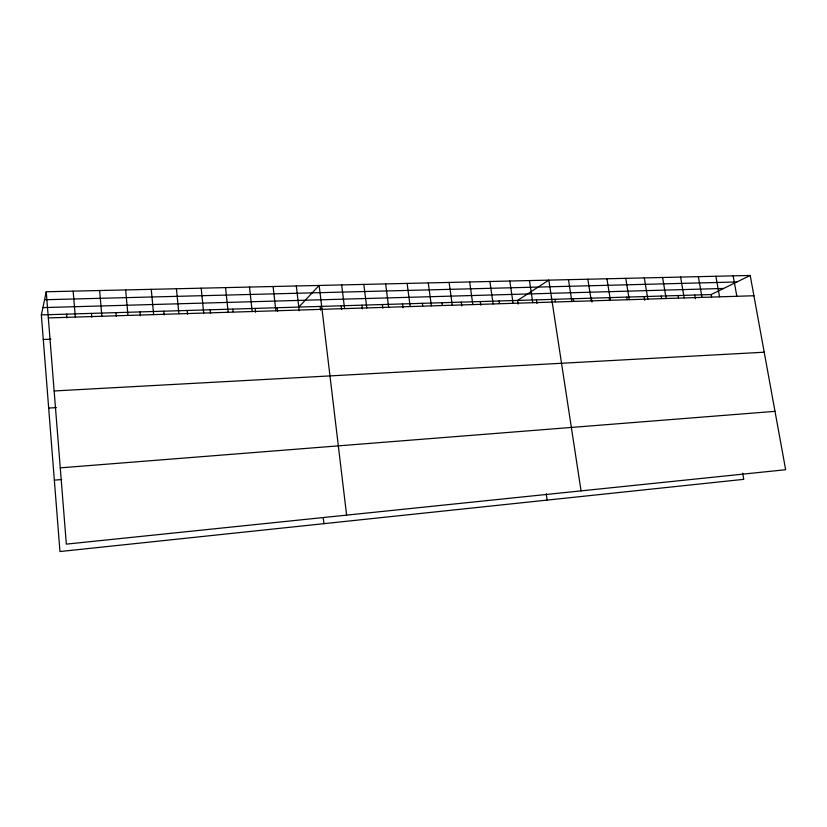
<?xml version="1.0" encoding="UTF-8"?>
<svg xmlns="http://www.w3.org/2000/svg" width="827" height="827" viewBox="0 0 827 827"><rect width="100%" height="100%" fill="white"/><g stroke="black" fill="none" stroke-linecap="round" stroke-linejoin="round"><path stroke-width="1.24" d="M742.667 473.147L743.752 479.34L59.957 551.537L41.35 314.911L46.24 291.766L750.213 275.463L785.65 469.715L66.336 544.125L46.24 291.766M298.795 307.086L319.17 285.439L346.606 515.128M41.35 314.911L711.179 294.536L750.213 275.463M54.344 480.146L61.705 479.536M60.257 467.855L775.002 411.339M48.679 408.062L56.339 407.608M54.137 390.964L764.21 352.209M43.283 339.494L50.881 339.204M48.328 317.93L753.914 295.756M42.89 307.603L723.625 288.458M44.555 299.736L736.888 281.976M733.167 275.856L736.847 296.293M715.882 276.259L719.542 296.831M711.179 294.536L711.602 296.955M698.36 276.663L701.989 297.389M694.742 295.043L695.373 298.692M680.6 277.076L684.187 297.947M678.078 295.549L678.502 297.999M662.572 277.49L666.138 298.516M661.197 296.056L661.61 298.526M644.295 277.913L647.83 299.085M644.088 296.583L644.709 300.304M625.75 278.348L629.254 299.674M626.752 297.11L627.166 299.612M606.935 278.782L610.409 300.263M609.179 297.648L609.592 300.16M591.367 298.185L591.967 301.979M587.842 279.226L591.284 300.863M573.307 298.733L573.711 301.286M568.48 279.671L571.87 301.473M555 299.291L555.372 301.71M581.061 490.876L548.818 280.126L517.609 300.428L518.157 304.109M536.434 299.85L536.992 303.509M529.456 280.57L532.784 302.703M546.233 493.812L547.164 500.097M509.814 281.025L513.091 303.323M499.084 300.987L499.446 303.457M489.884 281.49L493.119 303.954M480.301 301.566L480.838 305.287M469.653 281.955L472.848 304.584M461.259 302.144L461.786 305.897M449.113 282.431L452.276 305.235M441.949 302.723L442.29 305.246M428.272 282.917L431.384 305.887M422.37 303.323L422.7 305.866M407.122 283.403L410.182 306.559M402.501 303.922L403.007 307.768M385.64 283.909L388.649 307.23M382.353 304.543L382.829 308.192M363.818 284.405L366.785 307.923M361.916 305.163L362.381 308.843M341.675 284.922L344.58 308.616M341.179 305.794L341.634 309.494M320.142 306.435L320.587 310.166M296.314 285.977L299.229 310.838M323.233 517.588L323.936 523.667M277.128 307.737L277.562 311.531M273.096 286.514L275.836 310.776M255.14 308.409L255.564 312.224M249.516 287.052L252.183 311.521M232.821 309.091L233.09 311.655M225.544 287.61L228.149 312.275M210.161 309.774L210.534 313.443M201.178 288.178L203.721 313.051M187.15 310.476L187.522 314.177M176.42 288.747L178.89 313.826M163.787 311.19L164.149 314.911M151.248 289.326L153.646 314.622M140.063 311.903L140.414 315.666M125.652 289.926L127.978 315.428M115.966 312.637L116.307 316.431M99.622 290.525L101.876 316.245M91.487 313.381L91.818 317.206M73.158 291.135L75.329 317.082M66.615 314.136L66.935 317.992"/></g></svg>
